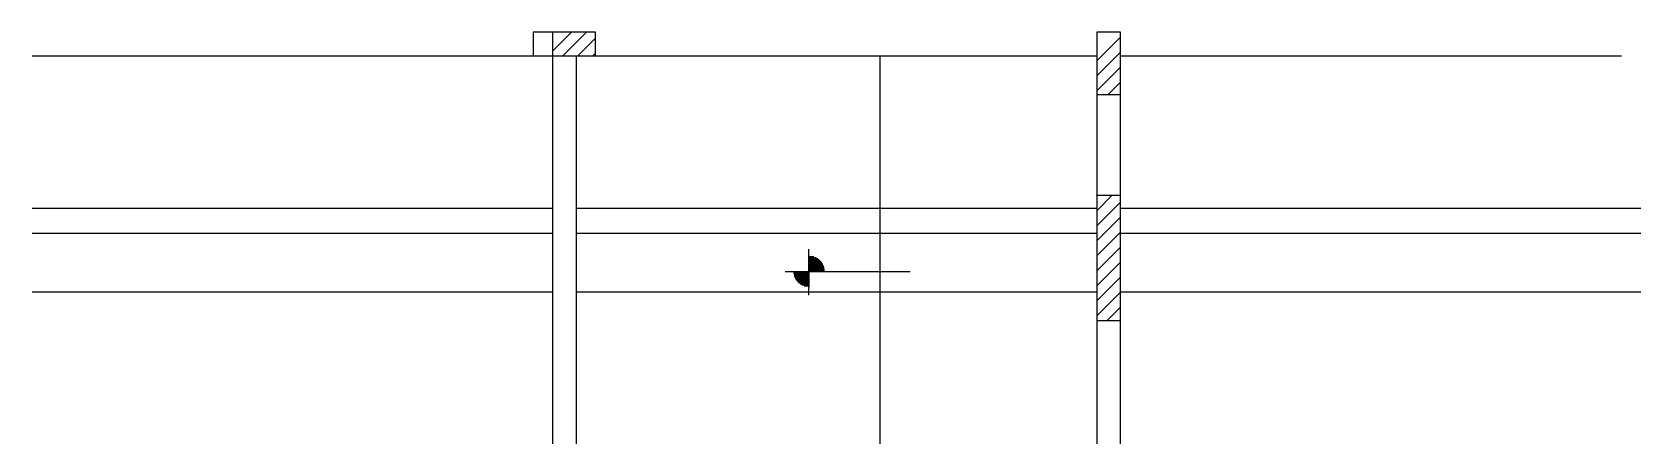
# Model space of a CAD drawing. Header units: metres. Extents: x 5363 to 6655, y 3187 to 3517.
import ezdxf

# ---------------------------------------------------------------- set-up
doc = ezdxf.new("R2010")
doc.units = ezdxf.units.M
for name, color, linetype in [('3', 7, 'Continuous'), ('7', 7, 'Continuous'), ('Painéis', 7, 'Continuous')]:
    doc.layers.add(name, color=color, linetype=linetype)

msp = doc.modelspace()

# ---------------------------------------------------------------- linework, layer by layer
at = {"layer": '3', "color": 7, "lineweight": 25}
for p, q in [((5780.7, 3501.7), (5795.9, 3516.9)), ((5789, 3497.9), (5808, 3516.9)), ((5801, 3497.9), (5815.2, 3512.2)), ((6217.7, 3494), (6236.7, 3513)), ((5780.7, 3497.9), (5780.7, 3186.9)), ((5799.7, 3497.9), (5799.7, 3186.9)), ((5813, 3497.9), (5815.2, 3500.2)), ((6217.7, 3481.9), (6236.7, 3500.9)), ((6217.7, 3469.9), (6236.7, 3488.9)), ((6226.8, 3466.9), (6236.7, 3476.9)), ((6217.7, 3373.8), (6229.9, 3385.9)), ((6217.7, 3385.8), (6217.9, 3385.9)), ((6217.7, 3361.7), (6236.7, 3380.7)), ((6217.7, 3349.7), (6236.7, 3368.7)), ((6217.7, 3337.7), (6236.7, 3356.7)), ((5986.6, 3306.1), (5986.6, 3343)), ((5986.6, 3337.7), (5986.6, 3312.7)), ((5986.6, 3337.1), (5990.5, 3337.1)), ((5986.6, 3336.3), (5992.4, 3336.3)), ((5986.6, 3335.5), (5993.7, 3335.5)), ((5986.6, 3334.7), (5994.8, 3334.7)), ((5986.6, 3334), (5995.6, 3334)), ((6217.7, 3325.7), (6236.7, 3344.7)), ((5967.6, 3325.2), (6068, 3325.2)), ((5974.1, 3325.2), (5999.1, 3325.2)), ((5986.6, 3324.4), (5974.1, 3324.4)), ((5986.6, 3323.6), (5974.2, 3323.6)), ((5986.6, 3322.9), (5974.4, 3322.9)), ((5986.6, 3322.1), (5974.6, 3322.1)), ((5986.6, 3321.3), (5974.8, 3321.3)), ((5986.6, 3320.5), (5975.1, 3320.5)), ((5986.6, 3333.2), (5996.3, 3333.2)), ((5986.6, 3332.4), (5996.9, 3332.4)), ((5986.6, 3331.6), (5997.4, 3331.6)), ((5986.6, 3330.8), (5997.8, 3330.8)), ((5986.6, 3330), (5998.2, 3330)), ((5986.6, 3329.2), (5998.5, 3329.2)), ((5986.6, 3328.4), (5998.7, 3328.4)), ((5986.6, 3327.6), (5998.9, 3327.6)), ((5986.6, 3326.8), (5999, 3326.8)), ((5986.6, 3326), (5999.1, 3326)), ((6217.7, 3313.6), (6236.7, 3332.6)), ((6217.7, 3301.6), (6236.7, 3320.6)), ((5986.6, 3319.7), (5975.4, 3319.7)), ((5986.6, 3318.9), (5975.9, 3318.9)), ((5986.6, 3318.1), (5976.4, 3318.1)), ((5986.6, 3317.3), (5977, 3317.3)), ((5986.6, 3316.5), (5977.7, 3316.5)), ((5986.6, 3315.7), (5978.5, 3315.7)), ((5986.6, 3314.9), (5979.6, 3314.9)), ((5986.6, 3314.1), (5980.9, 3314.1)), ((5986.6, 3313.3), (5982.8, 3313.3)), ((6217.7, 3289.6), (6236.7, 3308.6)), ((6226.1, 3285.9), (6236.7, 3296.6))]:
    msp.add_line(p, q, dxfattribs=at)
for points in [[(5362.7, 3497.9), (5765.2, 3497.9)], [(5815.2, 3497.9), (6217.7, 3497.9)], [(6236.7, 3497.9), (6639.2, 3497.9)], [(6217.7, 3466.9), (6217.7, 3385.9)], [(6236.7, 3385.9), (6236.7, 3466.9)], [(6217.7, 3285.9), (6217.7, 3186.9)], [(6236.7, 3186.9), (6236.7, 3285.9)]]:
    msp.add_lwpolyline(points, dxfattribs=at)
at = {"layer": '7', "color": 7, "lineweight": 25}
for points in [[(5765.2, 3497.9), (5815.2, 3497.9), (5815.2, 3516.9), (5765.2, 3516.9), (5765.2, 3497.9)], [(5780.7, 3497.9), (5815.2, 3497.9), (5815.2, 3516.9), (5780.7, 3516.9), (5780.7, 3497.9)], [(6217.7, 3466.9), (6236.7, 3466.9), (6236.7, 3516.9), (6217.7, 3516.9), (6217.7, 3466.9)], [(6217.7, 3285.9), (6236.7, 3285.9), (6236.7, 3385.9), (6217.7, 3385.9), (6217.7, 3285.9)]]:
    msp.add_lwpolyline(points, dxfattribs=at)
at = {"layer": 'Painéis', "color": 7, "lineweight": 25}
for p, q in [((6043.7, 3186.9), (6043.7, 3497.9)), ((5362.7, 3375.9), (5780.7, 3375.9)), ((5799.7, 3375.9), (6217.7, 3375.9)), ((6236.7, 3375.9), (6654.7, 3375.9)), ((5362.7, 3355.9), (5780.7, 3355.9)), ((5799.7, 3355.9), (6217.7, 3355.9)), ((6236.7, 3355.9), (6654.7, 3355.9)), ((5362.7, 3308.9), (5780.7, 3308.9)), ((5799.7, 3308.9), (6217.7, 3308.9)), ((6236.7, 3308.9), (6654.7, 3308.9))]:
    msp.add_line(p, q, dxfattribs=at)

doc.saveas('drawing.dxf')
